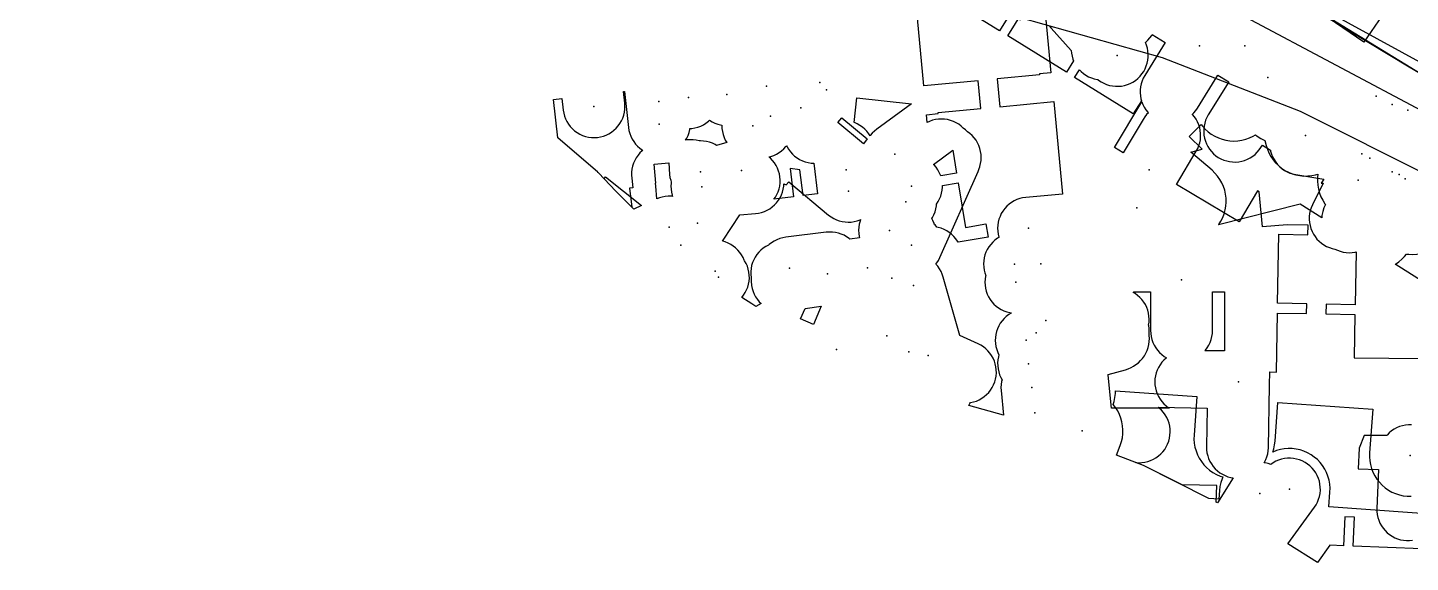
# Model space of a CAD drawing. Header units: metres. Extents: x -3782 to -2031, y 18790 to 19846.
# Drawn here: x -2492.5 to -2421.1, y 19587.8 to 19615.4 of the extents above; entities that cross this region are included whole.
import ezdxf

# ---------------------------------------------------------------- set-up
doc = ezdxf.new("R2010")
doc.units = ezdxf.units.M
for name, color, linetype in [('BOUNDARY', 7, 'Continuous'), ('CURB', 7, 'Continuous'), ('ELECTR_CABLE', 7, 'Continuous'), ('GAS', 7, 'Continuous'), ('GRASS', 7, 'Continuous'), ('GROUND', 7, 'Continuous'), ('HEAT', 7, 'Continuous'), ('SEWER', 7, 'Continuous'), ('SIDEWALK_PATH', 7, 'Continuous'), ('TREE', 7, 'Continuous'), ('WATER_PIPELINE', 7, 'Continuous')]:
    doc.layers.add(name, color=color, linetype=linetype)

msp = doc.modelspace()

# ---------------------------------------------------------------- linework, layer by layer
at = {"layer": 'BOUNDARY'}
msp.add_lwpolyline([(-2419.987, 19607.631), (-2426.816, 19611.058), (-2433.941, 19613.818), (-2441.277, 19615.881), (-2441.355, 19615.925), (-2444.139, 19617.811), (-2445.697, 19618.812), (-2447.681, 19620.711), (-2449.238, 19622.35), (-2455.079, 19627.414), (-2461.381, 19631.891), (-2468.086, 19635.738), (-2475.131, 19638.921), (-2482.451, 19641.409), (-2489.976, 19643.178), (-2493.199, 19643.614), (-2495.313, 19644.008), (-2495.42, 19644.205), (-2498.71, 19650.978), (-2502.947, 19657.843), (-2507.854, 19664.246), (-2513.381, 19670.122)], dxfattribs=at)
at = {"layer": 'CURB'}
msp.add_lwpolyline([(-2369.945, 19589.558), (-2385.416, 19595.289), (-2392.782, 19598.356), (-2429.511, 19618.464), (-2435.359, 19622.189)], dxfattribs=at)
at = {"layer": 'ELECTR_CABLE'}
for points in [[(-2431.953, 19610.382), (-2431.883, 19610.288), (-2431.744, 19610.135), (-2431.591, 19609.997), (-2431.425, 19609.875), (-2431.248, 19609.77), (-2431.061, 19609.682), (-2430.867, 19609.613), (-2430.667, 19609.564), (-2430.463, 19609.534), (-2430.257, 19609.524), (-2430.051, 19609.535), (-2429.847, 19609.566), (-2429.648, 19609.617), (-2429.454, 19609.687), (-2429.268, 19609.775), (-2429.15, 19609.847), (-2429.05, 19609.768), (-2428.876, 19609.657), (-2428.693, 19609.563), (-2428.655, 19609.549), (-2428.591, 19609.298), (-2428.531, 19609.101), (-2428.451, 19608.91), (-2428.353, 19608.729), (-2428.238, 19608.558), (-2428.107, 19608.399), (-2427.961, 19608.254), (-2427.801, 19608.124), (-2427.629, 19608.01), (-2427.447, 19607.913), (-2427.257, 19607.835), (-2427.059, 19607.776), (-2426.857, 19607.736), (-2426.652, 19607.717), (-2426.446, 19607.718), (-2426.241, 19607.739), (-2426.039, 19607.78), (-2425.921, 19607.816), (-2425.941, 19607.652), (-2425.946, 19607.446), (-2425.931, 19607.24), (-2425.896, 19607.037), (-2425.841, 19606.839), (-2425.767, 19606.646), (-2425.674, 19606.462), (-2425.564, 19606.288), (-2425.536, 19606.252), (-2425.61, 19606.075), (-2425.671, 19605.878), (-2425.711, 19605.676), (-2425.723, 19605.563), (-2426.829, 19606.264), (-2431.056, 19605.191), (-2431.039, 19605.212), (-2430.929, 19605.386), (-2430.836, 19605.57), (-2430.762, 19605.762), (-2430.707, 19605.961), (-2430.672, 19606.164), (-2430.657, 19606.37), (-2430.662, 19606.576), (-2430.688, 19606.78), (-2430.733, 19606.981), (-2430.798, 19607.177), (-2430.881, 19607.365), (-2430.983, 19607.544), (-2431.102, 19607.713), (-2431.236, 19607.869), (-2431.386, 19608.011), (-2432.482, 19608.956), (-2431.904, 19609.103), (-2432.568, 19609.766)], [(-2419.781, 19601.798), (-2421.934, 19603.162), (-2421.92, 19603.17), (-2421.748, 19603.284), (-2421.589, 19603.414), (-2421.442, 19603.56), (-2421.338, 19603.686), (-2421.233, 19603.673), (-2421.027, 19603.667), (-2420.821, 19603.683), (-2420.618, 19603.718), (-2420.419, 19603.773), (-2420.385, 19603.786), (-2419.055, 19602.943)]]:
    msp.add_lwpolyline(points, close=True, dxfattribs=at)
at = {"layer": 'GAS'}
for points in [[(-2441.573, 19616.492), (-2442.364, 19615.217), (-2445.395, 19617.097)], [(-2439.79, 19615.48), (-2439.691, 19615.358), (-2438.654, 19614.2), (-2438.643, 19614.068), (-2438.615, 19613.913), (-2438.572, 19613.762), (-2438.536, 19613.673), (-2438.908, 19613.074), (-2441.939, 19614.954), (-2441.148, 19616.228)], [(-2420.556, 19588.448), (-2424.1, 19588.597), (-2424.038, 19590.095), (-2424.537, 19590.116), (-2424.6, 19588.618), (-2425.299, 19588.647), (-2425.945, 19587.756), (-2427.467, 19588.712), (-2426.098, 19590.6), (-2426.013, 19590.731), (-2425.94, 19590.871), (-2425.882, 19591.016), (-2425.838, 19591.167), (-2425.809, 19591.321), (-2425.795, 19591.478), (-2425.797, 19591.635), (-2425.814, 19591.791), (-2425.846, 19591.945), (-2425.893, 19592.094), (-2425.955, 19592.239), (-2426.031, 19592.376), (-2426.119, 19592.506), (-2426.22, 19592.626), (-2426.332, 19592.736), (-2426.455, 19592.834), (-2426.586, 19592.92), (-2426.726, 19592.993), (-2426.871, 19593.051), (-2427.022, 19593.095), (-2427.176, 19593.124), (-2427.333, 19593.138), (-2427.49, 19593.136), (-2427.646, 19593.119), (-2427.8, 19593.087), (-2427.949, 19593.039), (-2428.094, 19592.978), (-2428.231, 19592.902), (-2428.353, 19592.819), (-2428.491, 19592.864), (-2428.645, 19592.897), (-2428.69, 19592.903), (-2428.676, 19592.927), (-2428.606, 19593.068), (-2428.551, 19593.214), (-2428.51, 19593.366), (-2428.484, 19593.521), (-2428.474, 19593.678), (-2428.419, 19596.915), (-2428.395, 19597.596), (-2428.066, 19597.584), (-2428.01, 19600.639), (-2426.51, 19600.611), (-2426.501, 19601.111), (-2428.001, 19601.139), (-2427.934, 19604.705), (-2426.435, 19604.677), (-2426.425, 19605.177), (-2427.506, 19605.197), (-2428.787, 19605.083), (-2428.949, 19606.897), (-2429.038, 19606.952), (-2429.989, 19605.357), (-2433.225, 19607.285), (-2432.201, 19609.003), (-2432.127, 19609.142), (-2432.067, 19609.287), (-2432.022, 19609.437), (-2431.992, 19609.591), (-2431.977, 19609.748), (-2431.977, 19609.905), (-2431.993, 19610.061), (-2432.024, 19610.215), (-2432.07, 19610.365), (-2432.131, 19610.51), (-2432.205, 19610.648), (-2432.293, 19610.779), (-2432.392, 19610.9), (-2432.404, 19610.911), (-2432.332, 19610.981), (-2432.231, 19611.101), (-2432.142, 19611.23), (-2431.087, 19612.93), (-2430.526, 19612.581), (-2431.58, 19610.882), (-2431.656, 19610.745), (-2431.718, 19610.601), (-2431.766, 19610.451), (-2431.799, 19610.298), (-2431.817, 19610.142), (-2431.819, 19609.985), (-2431.806, 19609.828), (-2431.778, 19609.674), (-2431.734, 19609.523), (-2431.677, 19609.377), (-2431.605, 19609.237), (-2431.519, 19609.105), (-2431.422, 19608.983), (-2431.312, 19608.87), (-2431.192, 19608.768), (-2431.063, 19608.679), (-2430.926, 19608.603), (-2430.782, 19608.541), (-2430.632, 19608.493), (-2430.479, 19608.46), (-2430.323, 19608.442), (-2430.166, 19608.44), (-2430.009, 19608.453), (-2429.855, 19608.481), (-2429.704, 19608.524), (-2429.558, 19608.582), (-2429.418, 19608.654), (-2429.286, 19608.739), (-2429.164, 19608.837), (-2429.051, 19608.946), (-2428.949, 19609.066), (-2428.86, 19609.196), (-2428.786, 19609.315), (-2428.374, 19609.06), (-2428.362, 19608.999), (-2428.318, 19608.848), (-2428.26, 19608.702), (-2428.188, 19608.563), (-2428.102, 19608.431), (-2428.004, 19608.308), (-2427.895, 19608.196), (-2427.774, 19608.095), (-2427.645, 19608.006), (-2427.508, 19607.93), (-2427.363, 19607.868), (-2427.214, 19607.821), (-2427.06, 19607.788), (-2425.62, 19607.556), (-2425.75, 19607.348), (-2425.652, 19607.346), (-2426.203, 19606.225), (-2426.266, 19606.081), (-2426.314, 19605.931), (-2426.347, 19605.778), (-2426.365, 19605.622), (-2426.367, 19605.465), (-2426.354, 19605.308), (-2426.326, 19605.154), (-2426.283, 19605.003), (-2426.225, 19604.857), (-2426.153, 19604.717), (-2426.068, 19604.585), (-2425.97, 19604.462), (-2425.861, 19604.35), (-2425.741, 19604.248), (-2425.612, 19604.159), (-2425.474, 19604.083), (-2425.33, 19604.02), (-2425.181, 19603.972), (-2425.041, 19603.942), (-2424.912, 19603.88), (-2424.765, 19603.826), (-2424.613, 19603.787), (-2424.458, 19603.763), (-2424.301, 19603.754), (-2424.144, 19603.761), (-2423.989, 19603.783), (-2423.95, 19603.792), (-2424.001, 19601.065), (-2425.501, 19601.093), (-2425.51, 19600.593), (-2424.011, 19600.565), (-2424.052, 19598.32), (-2416.897, 19598.255)], [(-2421.092, 19594.867), (-2421.249, 19594.866), (-2421.405, 19594.85), (-2421.559, 19594.818), (-2421.709, 19594.771), (-2421.854, 19594.71), (-2421.991, 19594.635), (-2422.121, 19594.547), (-2422.242, 19594.446), (-2422.352, 19594.335), (-2422.377, 19594.304), (-2423.526, 19594.315), (-2423.795, 19593.654), (-2423.834, 19592.589), (-2422.791, 19592.545), (-2422.874, 19590.547), (-2422.873, 19590.39), (-2422.856, 19590.234), (-2422.825, 19590.08), (-2422.778, 19589.93), (-2422.717, 19589.785), (-2422.642, 19589.648), (-2422.554, 19589.518), (-2422.453, 19589.397), (-2422.341, 19589.287), (-2422.219, 19589.188), (-2422.088, 19589.102), (-2421.949, 19589.029), (-2421.803, 19588.97), (-2421.653, 19588.925), (-2421.499, 19588.896), (-2421.342, 19588.882), (-2421.185, 19588.883), (-2421.029, 19588.899)]]:
    msp.add_lwpolyline(points, dxfattribs=at)
for points in [[(-2433.807, 19614.617), (-2434.861, 19612.917), (-2434.937, 19612.78), (-2434.999, 19612.635), (-2435.047, 19612.486), (-2435.08, 19612.332), (-2435.098, 19612.176), (-2435.1, 19612.019), (-2435.087, 19611.863), (-2435.059, 19611.708), (-2435.031, 19611.609), (-2435.452, 19610.93), (-2438.483, 19612.81), (-2438.239, 19613.202), (-2438.15, 19613.11), (-2438.03, 19613.008), (-2437.9, 19612.919), (-2437.763, 19612.843), (-2437.619, 19612.781), (-2437.469, 19612.733), (-2437.316, 19612.7), (-2437.273, 19612.695), (-2437.245, 19612.672), (-2437.115, 19612.583), (-2436.977, 19612.509), (-2436.832, 19612.448), (-2436.682, 19612.401), (-2436.528, 19612.37), (-2436.372, 19612.353), (-2436.215, 19612.352), (-2436.059, 19612.367), (-2435.905, 19612.396), (-2435.754, 19612.441), (-2435.609, 19612.5), (-2435.47, 19612.573), (-2435.339, 19612.66), (-2435.217, 19612.759), (-2435.105, 19612.869), (-2435.005, 19612.99), (-2434.917, 19613.12), (-2434.842, 19613.258), (-2434.781, 19613.403), (-2434.734, 19613.553), (-2434.703, 19613.706), (-2434.686, 19613.863), (-2434.685, 19614.02), (-2434.7, 19614.176), (-2434.729, 19614.33), (-2434.774, 19614.481), (-2434.827, 19614.61), (-2434.807, 19614.625), (-2434.695, 19614.735), (-2434.593, 19614.855), (-2434.504, 19614.984), (-2434.475, 19615.031)], [(-2461.467, 19607.092), (-2461.343, 19606.102), (-2461.506, 19606.259), (-2462.181, 19606.936), (-2463.071, 19607.873), (-2463.098, 19607.896), (-2463.1, 19607.91), (-2463.112, 19607.909), (-2465.166, 19609.689), (-2465.391, 19611.676), (-2464.962, 19611.724), (-2464.894, 19611.123), (-2464.868, 19610.968), (-2464.828, 19610.816), (-2464.773, 19610.669), (-2464.704, 19610.528), (-2464.621, 19610.395), (-2464.526, 19610.27), (-2464.419, 19610.155), (-2464.301, 19610.051), (-2464.173, 19609.96), (-2464.038, 19609.881), (-2463.895, 19609.816), (-2463.746, 19609.765), (-2463.593, 19609.729), (-2463.438, 19609.708), (-2463.281, 19609.703), (-2463.124, 19609.713), (-2462.969, 19609.738), (-2462.817, 19609.779), (-2462.67, 19609.834), (-2462.529, 19609.903), (-2462.396, 19609.986), (-2462.271, 19610.081), (-2462.156, 19610.188), (-2462.052, 19610.306), (-2461.961, 19610.433), (-2461.882, 19610.569), (-2461.817, 19610.712), (-2461.766, 19610.861), (-2461.73, 19611.013), (-2461.709, 19611.169), (-2461.704, 19611.326), (-2461.714, 19611.483), (-2461.782, 19612.084), (-2461.734, 19612.09), (-2461.523, 19610.222), (-2461.497, 19610.067), (-2461.457, 19609.915), (-2461.402, 19609.768), (-2461.333, 19609.627), (-2461.25, 19609.494), (-2461.155, 19609.369), (-2461.048, 19609.254), (-2460.93, 19609.15), (-2460.802, 19609.059), (-2460.779, 19609.045), (-2460.813, 19609.019), (-2460.927, 19608.91), (-2461.029, 19608.791), (-2461.119, 19608.662), (-2461.196, 19608.526), (-2461.26, 19608.382), (-2461.309, 19608.233), (-2461.343, 19608.079), (-2461.362, 19607.924), (-2461.365, 19607.767), (-2461.353, 19607.61), (-2461.291, 19607.114)], [(-2446.915, 19611.444), (-2448.703, 19610.14), (-2448.825, 19610.042), (-2448.937, 19609.932), (-2449.037, 19609.811), (-2449.047, 19609.797), (-2449.115, 19609.903), (-2449.212, 19610.027), (-2449.32, 19610.141), (-2449.439, 19610.243), (-2449.568, 19610.333), (-2449.705, 19610.41), (-2449.848, 19610.474), (-2449.867, 19610.48), (-2449.73, 19611.748)], [(-2436.416, 19609.187), (-2435.011, 19611.544), (-2434.958, 19611.412), (-2434.886, 19611.272), (-2434.801, 19611.14), (-2434.703, 19611.017), (-2434.672, 19610.985), (-2434.764, 19610.894), (-2434.863, 19610.772), (-2434.95, 19610.641), (-2435.974, 19608.923)], [(-2457.337, 19610.598), (-2457.204, 19610.516), (-2457.062, 19610.448), (-2456.915, 19610.393), (-2456.763, 19610.354), (-2456.702, 19610.344), (-2456.703, 19610.326), (-2456.697, 19610.169), (-2456.675, 19610.014), (-2456.638, 19609.861), (-2456.587, 19609.713), (-2456.521, 19609.57), (-2456.446, 19609.442), (-2456.971, 19609.295), (-2457.049, 19609.342), (-2457.191, 19609.409), (-2457.339, 19609.462), (-2457.491, 19609.5), (-2457.646, 19609.523), (-2457.803, 19609.531), (-2457.856, 19609.528), (-2457.877, 19609.535), (-2458.031, 19609.57), (-2458.187, 19609.588), (-2458.344, 19609.592), (-2458.5, 19609.58), (-2458.569, 19609.568), (-2458.511, 19609.668), (-2458.446, 19609.811), (-2458.395, 19609.96), (-2458.359, 19610.112), (-2458.352, 19610.17), (-2458.247, 19610.177), (-2458.092, 19610.202), (-2457.94, 19610.243), (-2457.793, 19610.298), (-2457.652, 19610.367), (-2457.519, 19610.45), (-2457.394, 19610.545)], [(-2452.498, 19606.704), (-2452.666, 19608.043), (-2453.177, 19608.098), (-2452.994, 19606.642), (-2454.009, 19606.515), (-2453.937, 19606.617), (-2453.86, 19606.754), (-2453.796, 19606.898), (-2453.747, 19607.047), (-2453.713, 19607.2), (-2453.695, 19607.356), (-2453.691, 19607.513), (-2453.703, 19607.67), (-2453.73, 19607.824), (-2453.772, 19607.975), (-2453.829, 19608.122), (-2453.9, 19608.262), (-2453.984, 19608.394), (-2454.081, 19608.518), (-2454.19, 19608.631), (-2454.234, 19608.669), (-2454.252, 19608.71), (-2454.168, 19608.73), (-2454.02, 19608.782), (-2453.877, 19608.847), (-2453.742, 19608.927), (-2453.615, 19609.019), (-2453.497, 19609.123), (-2453.391, 19609.239), (-2453.357, 19609.283), (-2453.334, 19609.233), (-2453.255, 19609.097), (-2453.163, 19608.97), (-2453.058, 19608.853), (-2452.943, 19608.746), (-2452.818, 19608.652), (-2452.684, 19608.57), (-2452.543, 19608.501), (-2452.395, 19608.447), (-2452.243, 19608.407), (-2452.088, 19608.383), (-2451.958, 19608.375), (-2451.76, 19606.796)], [(-2444.576, 19607.857), (-2445.399, 19607.722), (-2445.41, 19607.756), (-2445.472, 19607.9), (-2445.548, 19608.037), (-2445.637, 19608.167), (-2445.738, 19608.287), (-2445.771, 19608.318), (-2444.771, 19609.048)], [(-2444.496, 19607.363), (-2444.119, 19605.064), (-2443.071, 19605.241), (-2442.955, 19604.557), (-2444.501, 19604.295), (-2444.53, 19604.349), (-2444.62, 19604.478), (-2444.721, 19604.598), (-2444.834, 19604.707), (-2444.957, 19604.805), (-2445.089, 19604.89), (-2445.228, 19604.962), (-2445.374, 19605.02), (-2445.525, 19605.063), (-2445.601, 19605.077), (-2445.688, 19605.19), (-2445.731, 19605.234), (-2445.743, 19605.272), (-2445.805, 19605.416), (-2445.86, 19605.515), (-2445.82, 19605.577), (-2445.749, 19605.716), (-2445.691, 19605.862), (-2445.647, 19606.013), (-2445.619, 19606.168), (-2445.611, 19606.26), (-2445.611, 19606.261), (-2445.525, 19606.392), (-2445.453, 19606.532), (-2445.395, 19606.678), (-2445.352, 19606.829), (-2445.323, 19606.983), (-2445.31, 19607.14), (-2445.311, 19607.23)], [(-2431.173, 19590.867), (-2431.142, 19591.723), (-2432.938, 19591.753), (-2434.932, 19592.754), (-2435.331, 19592.908), (-2435.176, 19592.906), (-2435.019, 19592.911), (-2434.863, 19592.931), (-2434.71, 19592.967), (-2434.561, 19593.017), (-2434.418, 19593.082), (-2434.282, 19593.16), (-2434.155, 19593.252), (-2434.036, 19593.355), (-2433.929, 19593.47), (-2433.833, 19593.594), (-2433.75, 19593.728), (-2433.681, 19593.869), (-2433.626, 19594.015), (-2433.585, 19594.167), (-2433.559, 19594.322), (-2433.549, 19594.479), (-2433.554, 19594.636), (-2433.574, 19594.791), (-2433.61, 19594.944), (-2433.66, 19595.093), (-2433.725, 19595.236), (-2433.804, 19595.372), (-2433.895, 19595.5), (-2433.999, 19595.618), (-2434.113, 19595.725), (-2434.177, 19595.774), (-2431.64, 19595.731), (-2431.673, 19593.732), (-2431.668, 19593.575), (-2431.648, 19593.419), (-2431.612, 19593.266), (-2431.562, 19593.117), (-2431.497, 19592.974), (-2431.419, 19592.838), (-2431.327, 19592.711), (-2431.224, 19592.593), (-2431.109, 19592.485), (-2430.985, 19592.389), (-2430.852, 19592.306), (-2430.711, 19592.237), (-2430.564, 19592.182), (-2430.412, 19592.141), (-2430.297, 19592.122), (-2431.106, 19590.833)]]:
    msp.add_lwpolyline(points, close=True, dxfattribs=at)
at = {"layer": 'GRASS'}
msp.add_lwpolyline([(-2420.582, 19612.982), (-2429.511, 19618.464), (-2435.359, 19622.189), (-2441.965, 19616.552), (-2441.315, 19615.791), (-2435.977, 19620.347), (-2429.638, 19615.917), (-2396.983, 19598.568)], dxfattribs=at)
at = {"layer": 'GROUND'}
msp.add_lwpolyline([(-2419.987, 19607.631), (-2426.816, 19611.058), (-2433.941, 19613.818), (-2441.277, 19615.881), (-2441.355, 19615.925), (-2444.108, 19617.79), (-2441.965, 19616.552), (-2435.359, 19622.189), (-2429.511, 19618.464), (-2425.38, 19615.877), (-2421.211, 19613.354), (-2417.003, 19610.897)], dxfattribs=at)
at = {"layer": 'HEAT'}
msp.add_lwpolyline([(-2432.176, 19596.319), (-2432.318, 19594.324), (-2432.323, 19594.118), (-2432.307, 19593.913), (-2432.271, 19593.71), (-2432.216, 19593.511), (-2432.141, 19593.319), (-2432.048, 19593.135), (-2431.937, 19592.962), (-2431.81, 19592.799), (-2431.668, 19592.651), (-2431.511, 19592.516), (-2431.343, 19592.398), (-2431.163, 19592.297), (-2430.974, 19592.214), (-2430.831, 19592.167), (-2430.873, 19592.071), (-2430.937, 19591.875), (-2430.982, 19591.674), (-2431.007, 19591.469), (-2431.038, 19591.025), (-2431.561, 19591.062), (-2434.932, 19592.754), (-2436.325, 19593.293), (-2436.13, 19593.796), (-2436.065, 19593.992), (-2436.019, 19594.193), (-2435.994, 19594.398), (-2435.988, 19594.604), (-2436.003, 19594.809), (-2436.038, 19595.012), (-2436.093, 19595.211), (-2436.167, 19595.403), (-2436.259, 19595.588), (-2436.369, 19595.762), (-2436.493, 19595.92), (-2436.444, 19596.07), (-2436.399, 19596.271), (-2436.374, 19596.476), (-2436.371, 19596.618)], close=True, dxfattribs=at)
msp.add_lwpolyline([(-2416.997, 19590.025), (-2425.354, 19590.62), (-2425.299, 19591.39), (-2425.295, 19591.596), (-2425.31, 19591.801), (-2425.346, 19592.004), (-2425.402, 19592.203), (-2425.476, 19592.395), (-2425.569, 19592.579), (-2425.68, 19592.752), (-2425.807, 19592.915), (-2425.95, 19593.063), (-2426.106, 19593.198), (-2426.275, 19593.316), (-2426.454, 19593.417), (-2426.643, 19593.5), (-2426.839, 19593.564), (-2427.04, 19593.609), (-2427.245, 19593.634), (-2427.451, 19593.638), (-2427.656, 19593.622), (-2427.859, 19593.587), (-2428.058, 19593.531), (-2428.25, 19593.456), (-2428.252, 19593.455), (-2428.198, 19593.62), (-2428.154, 19593.821), (-2428.129, 19594.026), (-2427.987, 19596.021), (-2423.093, 19595.672), (-2423.254, 19593.418), (-2423.258, 19593.212), (-2423.242, 19593.006), (-2423.207, 19592.804), (-2423.151, 19592.605), (-2423.077, 19592.413), (-2422.983, 19592.229), (-2422.873, 19592.055), (-2422.746, 19591.893), (-2422.603, 19591.744), (-2422.447, 19591.61), (-2422.278, 19591.492), (-2422.098, 19591.391), (-2421.91, 19591.308), (-2421.714, 19591.243), (-2421.513, 19591.199), (-2421.308, 19591.174), (-2421.102, 19591.17)], dxfattribs=at)
at = {"layer": 'SEWER'}
msp.add_lwpolyline([(-2440.569, 19622.205), (-2439.704, 19613.052), (-2440.301, 19612.995), (-2440.296, 19612.941), (-2442.479, 19612.734), (-2442.343, 19611.296), (-2439.562, 19611.559), (-2439.111, 19606.787), (-2441.011, 19606.608), (-2441.167, 19606.585), (-2441.319, 19606.548), (-2441.467, 19606.495), (-2441.61, 19606.429), (-2441.745, 19606.349), (-2441.871, 19606.256), (-2441.988, 19606.151), (-2442.094, 19606.035), (-2442.188, 19605.909), (-2442.269, 19605.775), (-2442.337, 19605.633), (-2442.39, 19605.485), (-2442.429, 19605.333), (-2442.453, 19605.178), (-2442.461, 19605.021), (-2442.454, 19604.864), (-2442.431, 19604.709), (-2442.394, 19604.556), (-2442.39, 19604.547), (-2442.47, 19604.5), (-2442.596, 19604.407), (-2442.713, 19604.302), (-2442.819, 19604.186), (-2442.913, 19604.06), (-2442.994, 19603.926), (-2443.062, 19603.784), (-2443.115, 19603.636), (-2443.154, 19603.484), (-2443.178, 19603.329), (-2443.186, 19603.172), (-2443.179, 19603.015), (-2443.156, 19602.86), (-2443.119, 19602.707), (-2443.073, 19602.578), (-2443.081, 19602.546), (-2443.105, 19602.391), (-2443.113, 19602.234), (-2443.106, 19602.077), (-2443.083, 19601.922), (-2443.046, 19601.769), (-2442.993, 19601.621), (-2442.927, 19601.479), (-2442.847, 19601.344), (-2442.754, 19601.218), (-2442.649, 19601.101), (-2442.533, 19600.995), (-2442.407, 19600.901), (-2442.273, 19600.82), (-2442.131, 19600.752), (-2441.983, 19600.699), (-2441.831, 19600.66), (-2441.737, 19600.645), (-2441.754, 19600.637), (-2441.888, 19600.555), (-2442.012, 19600.46), (-2442.127, 19600.353), (-2442.231, 19600.235), (-2442.323, 19600.108), (-2442.402, 19599.972), (-2442.468, 19599.829), (-2442.519, 19599.681), (-2442.555, 19599.528), (-2442.576, 19599.372), (-2442.582, 19599.216), (-2442.572, 19599.059), (-2442.547, 19598.904), (-2442.507, 19598.752), (-2442.452, 19598.605), (-2442.39, 19598.478), (-2442.42, 19598.372), (-2442.448, 19598.218), (-2442.46, 19598.061), (-2442.457, 19597.904), (-2442.439, 19597.748), (-2442.405, 19597.595), (-2442.357, 19597.446), (-2442.294, 19597.302), (-2442.232, 19597.191), (-2442.254, 19597.106), (-2442.278, 19596.951), (-2442.287, 19596.794), (-2442.28, 19596.637), (-2442.163, 19595.354), (-2443.952, 19595.857), (-2443.89, 19595.957), (-2443.864, 19596.01), (-2443.86, 19596.011), (-2443.707, 19596.044), (-2443.557, 19596.092), (-2443.414, 19596.155), (-2443.276, 19596.232), (-2443.148, 19596.321), (-2443.028, 19596.423), (-2442.919, 19596.536), (-2442.822, 19596.66), (-2442.737, 19596.792), (-2442.666, 19596.932), (-2442.608, 19597.078), (-2442.565, 19597.229), (-2442.538, 19597.383), (-2442.525, 19597.54), (-2442.528, 19597.697), (-2442.546, 19597.853), (-2442.58, 19598.006), (-2442.628, 19598.156), (-2442.691, 19598.299), (-2442.768, 19598.437), (-2442.857, 19598.565), (-2442.959, 19598.685), (-2443.072, 19598.794), (-2443.195, 19598.891), (-2443.327, 19598.976), (-2443.467, 19599.047), (-2444.403, 19599.469), (-2445.266, 19602.498), (-2445.316, 19602.647), (-2445.381, 19602.79), (-2445.46, 19602.926), (-2445.551, 19603.054), (-2445.644, 19603.159), (-2445.592, 19603.226), (-2445.508, 19603.359), (-2445.437, 19603.499), (-2443.467, 19607.957), (-2443.411, 19608.104), (-2443.387, 19608.188), (-2443.379, 19608.212), (-2443.34, 19608.364), (-2443.316, 19608.519), (-2443.308, 19608.676), (-2443.315, 19608.833), (-2443.337, 19608.988), (-2443.375, 19609.141), (-2443.427, 19609.289), (-2443.493, 19609.431), (-2443.573, 19609.566), (-2443.666, 19609.693), (-2443.771, 19609.81), (-2443.887, 19609.916), (-2444.007, 19610.005), (-2444.118, 19610.107), (-2444.235, 19610.194), (-2444.344, 19610.293), (-2444.469, 19610.388), (-2444.604, 19610.469), (-2444.745, 19610.537), (-2444.893, 19610.59), (-2445.045, 19610.629), (-2445.2, 19610.653), (-2445.357, 19610.661), (-2445.514, 19610.654), (-2445.669, 19610.632), (-2445.822, 19610.594), (-2445.97, 19610.542), (-2446.09, 19610.486), (-2446.128, 19610.882), (-2445.53, 19610.939), (-2445.536, 19610.994), (-2443.33, 19611.202), (-2443.466, 19612.641), (-2446.269, 19612.376), (-2446.652, 19616.429)], dxfattribs=at)
for points in [[(-2450.505, 19610.722), (-2449.188, 19609.631), (-2449.391, 19609.387), (-2450.707, 19610.477)], [(-2460.104, 19607.193), (-2460.133, 19607.345), (-2460.116, 19607.348), (-2460.195, 19608.331), (-2459.445, 19608.391), (-2459.398, 19607.803), (-2459.378, 19607.648), (-2459.342, 19607.495), (-2459.309, 19607.395), (-2459.316, 19607.35), (-2459.327, 19607.193), (-2459.322, 19607.036), (-2459.302, 19606.88), (-2459.266, 19606.727), (-2459.243, 19606.66), (-2459.308, 19606.668), (-2459.465, 19606.671), (-2459.621, 19606.659), (-2459.776, 19606.632), (-2459.927, 19606.59), (-2460.052, 19606.542)], [(-2461.506, 19606.259), (-2462.181, 19606.936), (-2462.785, 19607.572), (-2462.705, 19607.671), (-2460.854, 19606.186), (-2461.247, 19606.011)], [(-2454.942, 19600.972), (-2455.156, 19601.117), (-2455.661, 19601.442), (-2455.577, 19601.559), (-2455.492, 19601.691), (-2455.421, 19601.831), (-2455.364, 19601.977), (-2455.321, 19602.128), (-2455.293, 19602.283), (-2455.281, 19602.439), (-2455.284, 19602.596), (-2455.302, 19602.752), (-2455.335, 19602.906), (-2455.384, 19603.055), (-2455.447, 19603.199), (-2455.523, 19603.336), (-2455.544, 19603.366), (-2455.606, 19603.507), (-2455.682, 19603.644), (-2455.772, 19603.773), (-2455.874, 19603.892), (-2455.987, 19604.001), (-2456.11, 19604.099), (-2456.242, 19604.183), (-2456.382, 19604.255), (-2456.528, 19604.312), (-2456.665, 19604.351), (-2456.624, 19604.407), (-2455.766, 19605.716), (-2454.964, 19605.78), (-2454.808, 19605.8), (-2454.655, 19605.836), (-2454.506, 19605.886), (-2454.363, 19605.95), (-2454.227, 19606.029), (-2454.099, 19606.12), (-2453.981, 19606.223), (-2453.874, 19606.337), (-2453.778, 19606.462), (-2453.695, 19606.595), (-2453.625, 19606.736), (-2453.569, 19606.883), (-2453.528, 19607.034), (-2453.502, 19607.189), (-2453.494, 19607.311), (-2453.375, 19607.257), (-2453.249, 19607.409), (-2451.185, 19605.701), (-2451.06, 19605.606), (-2450.925, 19605.525), (-2450.784, 19605.457), (-2450.636, 19605.404), (-2450.484, 19605.365), (-2450.329, 19605.341), (-2450.172, 19605.333), (-2450.015, 19605.34), (-2449.86, 19605.362), (-2449.707, 19605.4), (-2449.559, 19605.452), (-2449.534, 19605.464), (-2449.566, 19605.376), (-2449.605, 19605.224), (-2449.628, 19605.069), (-2449.637, 19604.912), (-2449.63, 19604.755), (-2449.607, 19604.6), (-2449.589, 19604.524), (-2450.085, 19604.452), (-2450.126, 19604.487), (-2450.255, 19604.577), (-2450.391, 19604.654), (-2450.535, 19604.718), (-2450.684, 19604.767), (-2450.837, 19604.801), (-2450.993, 19604.82), (-2451.15, 19604.823), (-2451.307, 19604.812), (-2453.403, 19604.549), (-2453.558, 19604.522), (-2453.709, 19604.48), (-2453.856, 19604.423), (-2453.996, 19604.353), (-2454.128, 19604.268), (-2454.252, 19604.172), (-2454.254, 19604.17), (-2454.296, 19604.152), (-2454.434, 19604.078), (-2454.565, 19603.99), (-2454.686, 19603.89), (-2454.797, 19603.779), (-2454.896, 19603.658), (-2454.983, 19603.527), (-2455.057, 19603.388), (-2455.116, 19603.243), (-2455.162, 19603.093), (-2455.192, 19602.939), (-2455.207, 19602.782), (-2455.207, 19602.625), (-2455.191, 19602.469), (-2455.185, 19602.44), (-2455.188, 19602.41), (-2455.188, 19602.253), (-2455.174, 19602.097), (-2455.17, 19602.079), (-2455.168, 19602.061), (-2455.136, 19601.907), (-2455.09, 19601.757), (-2455.029, 19601.612), (-2454.954, 19601.474), (-2454.866, 19601.344), (-2454.765, 19601.224), (-2454.669, 19601.129)], [(-2434.563, 19601.729), (-2434.563, 19599.729), (-2434.555, 19599.572), (-2434.532, 19599.417), (-2434.494, 19599.264), (-2434.441, 19599.117), (-2434.374, 19598.975), (-2434.293, 19598.84), (-2434.2, 19598.714), (-2434.094, 19598.597), (-2433.978, 19598.492), (-2433.852, 19598.398), (-2433.737, 19598.33), (-2433.759, 19598.314), (-2433.875, 19598.208), (-2433.981, 19598.092), (-2434.074, 19597.966), (-2434.155, 19597.831), (-2434.222, 19597.689), (-2434.275, 19597.541), (-2434.313, 19597.389), (-2434.336, 19597.234), (-2434.344, 19597.077), (-2434.336, 19596.92), (-2434.313, 19596.765), (-2434.275, 19596.612), (-2434.222, 19596.465), (-2434.155, 19596.323), (-2434.074, 19596.188), (-2433.981, 19596.062), (-2433.875, 19595.945), (-2433.759, 19595.84), (-2433.633, 19595.746), (-2433.603, 19595.729), (-2436.588, 19595.729), (-2436.744, 19597.433), (-2436.749, 19597.468), (-2435.865, 19597.707), (-2435.716, 19597.755), (-2435.572, 19597.818), (-2435.435, 19597.894), (-2435.323, 19597.972), (-2435.315, 19597.977), (-2435.19, 19598.072), (-2435.075, 19598.179), (-2434.971, 19598.297), (-2434.879, 19598.424), (-2434.8, 19598.56), (-2434.735, 19598.703), (-2434.684, 19598.851), (-2434.648, 19599.004), (-2434.627, 19599.159), (-2434.621, 19599.316), (-2434.631, 19599.473), (-2434.635, 19599.501), (-2434.631, 19599.53), (-2434.626, 19599.687), (-2434.635, 19599.843), (-2434.66, 19599.999), (-2434.662, 19600.003), (-2434.661, 19600.008), (-2434.639, 19600.164), (-2434.634, 19600.32), (-2434.643, 19600.477), (-2434.668, 19600.632), (-2434.709, 19600.784), (-2434.763, 19600.931), (-2434.832, 19601.072), (-2434.915, 19601.206), (-2435.01, 19601.331), (-2435.117, 19601.446), (-2435.234, 19601.55), (-2435.362, 19601.642), (-2435.455, 19601.696), (-2435.431, 19601.729)], [(-2430.744, 19601.729), (-2430.744, 19598.677), (-2431.76, 19598.677), (-2431.726, 19598.714), (-2431.633, 19598.84), (-2431.552, 19598.975), (-2431.485, 19599.117), (-2431.432, 19599.264), (-2431.394, 19599.417), (-2431.371, 19599.572), (-2431.363, 19599.729), (-2431.363, 19601.729)], [(-2452.636, 19600.341), (-2452.396, 19600.872), (-2451.571, 19601.001), (-2451.974, 19600.042)]]:
    msp.add_lwpolyline(points, close=True, dxfattribs=at)
at = {"layer": 'SIDEWALK_PATH'}
msp.add_lwpolyline([(-2423.716, 19619.95), (-2424.584, 19620.489), (-2425.451, 19621.031), (-2426.316, 19621.576), (-2427.179, 19622.124), (-2430.035, 19623.943), (-2430.919, 19624.323), (-2431.855, 19624.405), (-2432.771, 19624.194), (-2433.594, 19623.695), (-2435.359, 19622.189), (-2429.511, 19618.464), (-2425.38, 19615.877), (-2421.211, 19613.354), (-2417.003, 19610.897), (-2412.757, 19608.504), (-2411.198, 19612.602), (-2414.36, 19614.385), (-2417.5, 19616.203), (-2420.619, 19618.058)], close=True, dxfattribs=at)
at = {"layer": 'TREE'}
for p in [(-2432.035, 19614.438), (-2429.686, 19614.436), (-2436.284, 19613.951), (-2428.502, 19612.809), (-2454.392, 19612.355), (-2451.637, 19612.555), (-2451.294, 19612.166), (-2459.948, 19611.568), (-2458.427, 19611.767), (-2456.436, 19611.92), (-2422.917, 19611.84), (-2422.088, 19611.419), (-2463.303, 19611.302), (-2454.193, 19610.805), (-2452.621, 19611.236), (-2421.282, 19611.115), (-2459.933, 19610.402), (-2455.103, 19610.311), (-2426.556, 19609.815), (-2447.76, 19608.848), (-2423.658, 19608.861), (-2423.234, 19608.636), (-2457.803, 19607.931), (-2455.683, 19607.995), (-2450.275, 19608.041), (-2434.637, 19608.041), (-2422.081, 19607.937), (-2421.733, 19607.787), (-2457.727, 19607.164), (-2446.909, 19607.196), (-2423.847, 19607.497), (-2421.423, 19607.578), (-2450.165, 19606.933), (-2447.205, 19606.378), (-2435.266, 19606.067), (-2459.423, 19605.072), (-2457.961, 19605.285), (-2440.861, 19605.015), (-2448.037, 19604.905), (-2458.811, 19604.144), (-2446.901, 19604.145), (-2457.039, 19602.796), (-2453.205, 19602.962), (-2449.186, 19602.966), (-2441.586, 19603.166), (-2440.225, 19603.173), (-2456.88, 19602.488), (-2451.238, 19602.671), (-2447.917, 19602.441), (-2441.513, 19602.227), (-2432.963, 19602.358), (-2446.805, 19602.06), (-2439.971, 19600.253), (-2448.173, 19599.468), (-2440.982, 19599.236), (-2440.465, 19599.613), (-2450.783, 19598.748), (-2447.046, 19598.634), (-2446.043, 19598.452), (-2440.861, 19598.013), (-2430.017, 19597.077), (-2440.686, 19596.783), (-2440.536, 19595.474), (-2438.087, 19594.555), (-2421.159, 19593.269), (-2427.393, 19591.539), (-2428.912, 19591.32)]:
    msp.add_point(p, dxfattribs=at)
at = {"layer": 'WATER_PIPELINE'}
msp.add_lwpolyline([(-2422.419, 19616.284), (-2423.549, 19614.634), (-2434.816, 19622.349)], dxfattribs=at)

doc.saveas('drawing.dxf')
